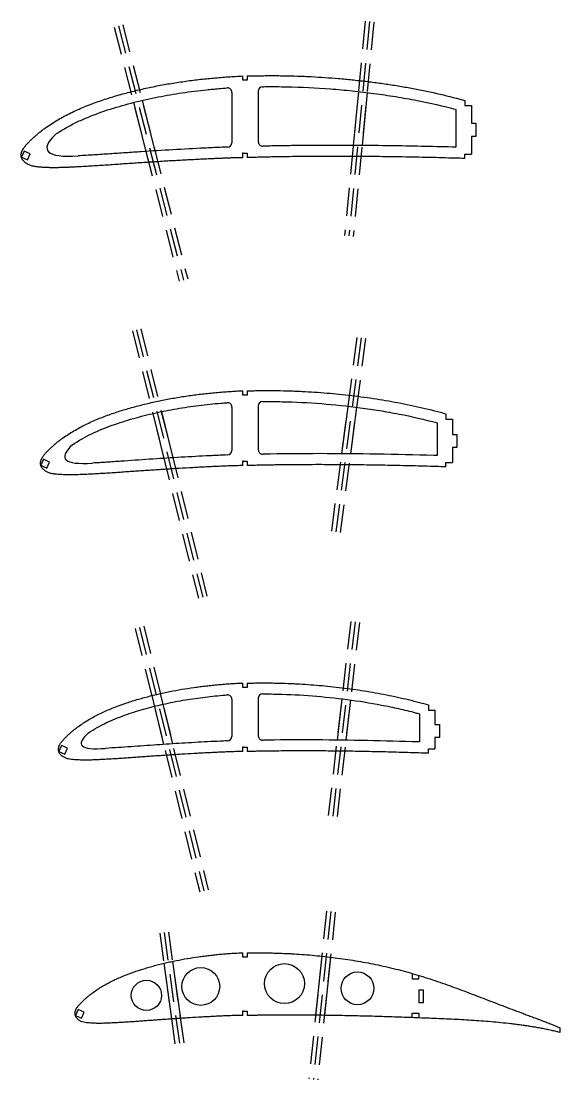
# Model space of a CAD drawing. Header units: millimetres. Extents: x -11497 to 404, y -3854 to 414.
# Drawn here: x -3727 to -3482.1, y -959.4 to -478.1 of the extents above; entities that cross this region are included whole.
import ezdxf

# ---------------------------------------------------------------- set-up
doc = ezdxf.new("R2010")
doc.units = ezdxf.units.MM
doc.linetypes.add('DASHED', pattern=[19.05, 12.7, -6.35])
doc.layers.add('111', color=140, linetype='DASHED')

msp = doc.modelspace()

# ---------------------------------------------------------------- linework, layer by layer
for p, q in [((-3626.1827, -504.9656), (-3626.1827, -502.9793)), ((-3624.1827, -504.9656), (-3626.1827, -504.9656)), ((-3624.1827, -502.9656), (-3624.1827, -504.9656)), ((-3619.1827, -509.86), (-3619.1827, -532.906)), ((-3573.6453, -510.0589), (-3576.0081, -534.5673)), ((-3672.0416, -514.0904), (-3666.1759, -537.0388)), ((-3631.1827, -510.4308), (-3631.1827, -533.3297)), ((-3569.6719, -510.5274), (-3571.9919, -534.5919)), ((-3525.2848, -514.0764), (-3525.2848, -516.4764)), ((-3675.9273, -515.0405), (-3670.238, -537.2987)), ((-3529.2848, -518.1858), (-3529.2848, -535.3683)), ((-3525.2848, -516.4764), (-3522.2848, -516.4764)), ((-3522.2848, -516.4764), (-3522.2848, -524.4764)), ((-3522.2848, -524.4764), (-3520.2848, -524.4764)), ((-3520.2848, -524.4764), (-3520.2848, -530.4764)), ((-3520.2848, -530.4764), (-3522.2848, -530.4764)), ((-3522.2848, -530.4764), (-3522.2848, -538.4841)), ((-3626.1827, -540.1311), (-3626.1827, -538.1311)), ((-3626.1827, -538.1311), (-3624.1827, -538.1311)), ((-3624.1827, -538.1311), (-3624.1827, -540.0852)), ((-3525.2848, -540.4841), (-3525.2848, -538.4841)), ((-3525.2848, -538.4841), (-3522.2848, -538.4841)), ((-3626.1827, -648.1018), (-3626.1827, -646.1173)), ((-3624.1827, -648.1018), (-3626.1827, -648.1018)), ((-3624.1827, -646.1018), (-3624.1827, -648.1018)), ((-3631.1827, -653.518), (-3631.1827, -673.3084)), ((-3619.1827, -653.0128), (-3619.1827, -672.9467)), ((-3578.5057, -653.349), (-3581.3192, -674.7441)), ((-3574.5037, -653.5954), (-3577.2892, -674.7775)), ((-3667.1557, -656.4615), (-3662.1219, -676.8388)), ((-3663.2473, -655.604), (-3658.064, -676.5867)), ((-3533.8721, -656.5758), (-3533.8721, -658.9758)), ((-3533.8721, -658.9758), (-3530.8721, -658.9758)), ((-3530.8721, -658.9758), (-3530.8721, -665.9758)), ((-3537.8721, -660.6742), (-3537.8721, -675.5885)), ((-3530.8721, -665.9758), (-3528.8721, -665.9758)), ((-3528.8721, -665.9758), (-3528.8721, -671.9758)), ((-3528.8721, -671.9758), (-3530.8721, -671.9758)), ((-3530.8721, -671.9758), (-3530.8721, -678.7149)), ((-3626.1827, -680.1311), (-3626.1827, -678.1311)), ((-3626.1827, -678.1311), (-3624.1827, -678.1311)), ((-3624.1827, -678.1311), (-3624.1827, -680.0905)), ((-3533.8721, -680.7149), (-3533.8721, -678.7149)), ((-3533.8721, -678.7149), (-3530.8721, -678.7149)), ((-3626.1827, -781.0124), (-3626.1827, -779.0294)), ((-3624.1827, -779.0124), (-3624.1827, -781.0124)), ((-3663.7502, -783.7935), (-3658.1678, -806.6396)), ((-3624.1827, -781.0124), (-3626.1827, -781.0124)), ((-3667.6414, -784.7206), (-3662.2206, -806.905)), ((-3631.1827, -786.3841), (-3631.1827, -803.2895)), ((-3619.1827, -785.946), (-3619.1827, -802.9901)), ((-3581.2119, -786.1615), (-3583.3751, -804.9336)), ((-3577.245, -786.6786), (-3579.3544, -804.9844)), ((-3541.846, -788.8978), (-3541.846, -791.2978)), ((-3545.846, -792.9838), (-3545.846, -805.7935)), ((-3541.846, -791.2978), (-3538.846, -791.2978)), ((-3538.846, -791.2978), (-3538.846, -797.7978)), ((-3538.846, -797.7978), (-3536.846, -797.7978)), ((-3536.846, -797.7978), (-3536.846, -803.7978)), ((-3536.846, -803.7978), (-3538.846, -803.7978)), ((-3538.846, -803.7978), (-3538.846, -808.9318)), ((-3626.1827, -810.1311), (-3626.1827, -808.1311)), ((-3626.1827, -808.1311), (-3624.1827, -808.1311)), ((-3624.1827, -808.1311), (-3624.1827, -810.0971)), ((-3541.846, -810.9318), (-3541.846, -808.9318)), ((-3541.846, -808.9318), (-3538.846, -808.9318)), ((-3626.1827, -903.6999), (-3626.1827, -901.7177)), ((-3624.1827, -903.6999), (-3626.1827, -903.6999)), ((-3624.1827, -901.6999), (-3624.1827, -903.6999)), ((-3590.303, -903.1733), (-3593.1093, -930.0236)), ((-3586.3285, -903.6256), (-3589.0924, -930.0703)), ((-3662.1134, -906.4168), (-3658.6155, -931.7386)), ((-3658.1975, -905.5334), (-3654.6143, -931.4724)), ((-3549.2066, -911.0459), (-3549.2066, -913.4459)), ((-3549.2066, -913.4459), (-3546.2066, -913.4459)), ((-3546.2066, -913.4459), (-3546.2066, -911.9272)), ((-3546.2066, -918.4459), (-3544.2066, -918.4459)), ((-3546.2066, -918.4459), (-3546.2066, -924.4459)), ((-3544.2066, -918.4459), (-3544.2066, -924.4459)), ((-3626.1827, -930.1311), (-3626.1827, -928.1311)), ((-3626.1827, -928.1311), (-3624.1827, -928.1311)), ((-3624.1827, -928.1311), (-3624.1827, -930.1054)), ((-3544.2066, -924.4459), (-3546.2066, -924.4459)), ((-3549.2066, -931.1353), (-3549.2066, -929.1353)), ((-3549.2066, -929.1353), (-3546.2066, -929.1353)), ((-3546.2066, -929.1353), (-3546.2066, -931.2496))]:
    msp.add_line(p, q)
at = {"color": 7, "linetype": 'Continuous', "lineweight": 25}
for p, q in [((-3711.4577, -529.5647), (-3711.4575, -529.5649)), ((-3725.6059, -537.1406), (-3726.8738, -539.8595)), ((-3722.887, -538.4085), (-3725.6059, -537.1406)), ((-3724.1548, -541.1274), (-3722.887, -538.4085)), ((-3726.8738, -539.8595), (-3724.1548, -541.1274)), ((-3701.0621, -539.3062), (-3701.0652, -539.3064)), ((-3703.6436, -670.6457), (-3703.6434, -670.6459)), ((-3716.7984, -677.2445), (-3718.0663, -679.9634)), ((-3714.0795, -678.5123), (-3716.7984, -677.2445)), ((-3715.3473, -681.2313), (-3714.0795, -678.5123)), ((-3718.0663, -679.9634), (-3715.3473, -681.2313)), ((-3696.3919, -801.6488), (-3696.3917, -801.649)), ((-3708.6249, -807.3408), (-3709.8927, -810.0597)), ((-3705.9059, -808.6086), (-3708.6249, -807.3408)), ((-3707.1738, -811.3276), (-3705.9059, -808.6086)), ((-3709.8927, -810.0597), (-3707.1738, -811.3276)), ((-3701.0791, -927.4296), (-3702.347, -930.1485)), ((-3698.3602, -928.6974), (-3701.0791, -927.4296)), ((-3699.6281, -931.4163), (-3698.3602, -928.6974)), ((-3702.347, -930.1485), (-3699.6281, -931.4163)), ((-3482.0696, -935.6936), (-3482.0661, -937.899))]:
    msp.add_line(p, q, dxfattribs=at)
for centre, radius in [((-3645.3234, -916.9338), 8.5967), ((-3607.266, -915.6451), 9.0927), ((-3670.0398, -920.998), 6.8754), ((-3574.0692, -917.793), 7.4394)]:
    msp.add_circle(centre, radius)
for centre, start, end in [((-3633.1827, -510.4308), 0, 94.285698), ((-3617.1827, -509.86), 90.79571, 180), ((-3633.1827, -533.3297), 272.065823, 0), ((-3617.1827, -532.906), 180, 271.335393), ((-3633.1827, -653.518), 0, 94.349868), ((-3617.1827, -653.0128), 90.458323, 180), ((-3633.1827, -673.3084), 272.117061, 0), ((-3617.1827, -672.9467), 180, 271.122232), ((-3633.1827, -786.3841), 0, 94.496354), ((-3617.1827, -785.946), 90.096453, 180), ((-3633.1827, -803.2895), 272.302083, 360), ((-3617.1827, -802.9901), 180, 270.923656)]:
    msp.add_arc(centre, 2, start, end)
for points, knots in [([(-3626.1827, -540.1311), (-3627.2341, -540.1558), (-3628.8454, -540.1987), (-3631.0163, -540.262), (-3632.6961, -540.3165), (-3634.3754, -540.3801), (-3636.0541, -540.4525), (-3637.7326, -540.5254), (-3639.9704, -540.6223), (-3642.7669, -540.7523), (-3646.1216, -540.9151), (-3649.4753, -541.0854), (-3653.9454, -541.3238), (-3658.4136, -541.5763), (-3662.8798, -541.8447), (-3666.2285, -542.0524), (-3669.5764, -542.2663), (-3672.9233, -542.4868), (-3676.2695, -542.7124), (-3679.6149, -542.9418), (-3682.9597, -543.1751), (-3686.3042, -543.4086), (-3689.6486, -543.6379), (-3692.9933, -543.8574), (-3696.3387, -544.0618), (-3699.1273, -544.2151), (-3701.3585, -544.3294), (-3703.032, -544.4115), (-3704.7056, -544.4903), (-3706.3794, -544.5645), (-3708.0536, -544.6281), (-3709.7283, -544.6765), (-3711.4034, -544.7008), (-3713.0788, -544.6984), (-3714.7536, -544.6605), (-3716.4274, -544.5904), (-3718.0988, -544.475), (-3719.7668, -544.3207), (-3721.4283, -544.0983), (-3722.7783, -543.7229), (-3723.7946, -543.2562), (-3724.3958, -542.9007), (-3724.851, -542.5776), (-3725.2902, -542.233), (-3725.6982, -541.8509), (-3726.0195, -541.483), (-3726.1938, -541.2657), (-3726.3169, -541.0967), (-3726.4304, -540.9212), (-3726.5314, -540.738), (-3726.6224, -540.5498), (-3726.7162, -540.3636), (-3726.8017, -540.174), (-3726.8619, -539.9745), (-3726.9092, -539.7717), (-3726.9446, -539.5658), (-3726.9704, -539.3585), (-3726.9914, -539.0802), (-3726.9957, -538.7307), (-3726.9554, -538.3834), (-3726.9095, -538.1087), (-3726.863, -537.9048), (-3726.806, -537.7035), (-3726.7195, -537.4384), (-3726.5918, -537.1137), (-3726.4103, -536.7363), (-3726.142, -536.2466), (-3725.7599, -535.662), (-3725.2553, -534.9934), (-3724.716, -534.3522), (-3724.1533, -533.7319), (-3723.573, -533.128), (-3722.9832, -532.5333), (-3722.1886, -531.7487), (-3721.1726, -530.7913), (-3719.9186, -529.6805), (-3718.627, -528.6135), (-3717.305, -527.5846), (-3715.5056, -526.2612), (-3713.196, -524.6913), (-3710.3476, -522.9261), (-3707.4298, -521.2778), (-3704.4488, -519.7463), (-3701.4119, -518.3286), (-3698.3281, -517.016), (-3695.2088, -515.7899), (-3692.0594, -514.6425), (-3688.8842, -513.5679), (-3685.6869, -512.5598), (-3682.47, -511.6155), (-3679.2368, -510.7268), (-3675.9892, -509.891), (-3672.7282, -509.1073), (-3669.4547, -508.3753), (-3665.0749, -507.4671), (-3659.5744, -506.4541), (-3654.0453, -505.6001), (-3649.6085, -505.0043), (-3646.2746, -504.6016), (-3642.9353, -504.2413), (-3639.5916, -503.9162), (-3636.2426, -503.6438), (-3632.8916, -503.3872), (-3629.5386, -503.1482), (-3627.3013, -503.0257), (-3626.1827, -502.9793)], [0.472461476, 0.472461476, 0.472461476, 0.472461476, 0.480203193, 0.484328564, 0.488453936, 0.492579307, 0.496704679, 0.50083005, 0.504955422, 0.513206165, 0.521456908, 0.529707651, 0.537958394, 0.55445988, 0.562710623, 0.570961366, 0.579212108, 0.587462851, 0.595713594, 0.603964337, 0.61221508, 0.620465823, 0.628716566, 0.636967309, 0.645218052, 0.653468795, 0.657594167, 0.661719538, 0.66584491, 0.669970281, 0.674095653, 0.678221024, 0.682346396, 0.686471767, 0.690597139, 0.69472251, 0.698847882, 0.702973253, 0.707098625, 0.711223996, 0.713286682, 0.715349368, 0.71638071, 0.717412053, 0.719474739, 0.720506082, 0.721021753, 0.721537425, 0.722053096, 0.722568768, 0.723084439, 0.72360011, 0.724115782, 0.724631453, 0.725147125, 0.725662796, 0.726178468, 0.726694139, 0.727725482, 0.728756825, 0.729272496, 0.729788168, 0.730303839, 0.730819511, 0.731850853, 0.732882196, 0.733913539, 0.735976225, 0.738038911, 0.740101596, 0.742164282, 0.744226968, 0.746289654, 0.748352339, 0.752477711, 0.756603082, 0.760728454, 0.764853825, 0.768979197, 0.77722994, 0.785480683, 0.793731426, 0.801982169, 0.810232912, 0.818483655, 0.826734398, 0.834985141, 0.843235884, 0.851486627, 0.859737369, 0.867988112, 0.876238855, 0.884489598, 0.892740341, 0.900991084, 0.91749257, 0.933994056, 0.942244799, 0.950495542, 0.958746285, 0.966997028, 0.975247771, 0.983498514, 0.991749257, 1, 1, 1, 1]), ([(-3624.1827, -502.9656), (-3623.8119, -502.962), (-3622.4039, -502.946), (-3619.9587, -502.9058), (-3616.847, -502.8487), (-3613.7348, -502.8287), (-3610.6226, -502.8321), (-3606.4732, -502.8797), (-3602.3247, -502.9818), (-3598.1781, -503.1397), (-3594.0329, -503.333), (-3588.8552, -503.6451), (-3582.649, -504.124), (-3576.4521, -504.7108), (-3570.2657, -505.3997), (-3564.0923, -506.1961), (-3557.9338, -507.1016), (-3549.747, -508.4659), (-3539.568, -510.479), (-3530.7612, -512.6101), (-3526.0181, -513.8776), (-3525.2848, -514.0764)], [0.010040943, 0.010040943, 0.010040943, 0.010040943, 0.015625, 0.03125, 0.046875, 0.0625, 0.078125, 0.09375, 0.125, 0.140625, 0.15625, 0.1875, 0.21875, 0.25, 0.28125, 0.3125, 0.34375, 0.375, 0.4375, 0.5, 0.511443709, 0.511443709, 0.511443709, 0.511443709]), ([(-3711.4575, -529.5649), (-3709.9043, -528.5191), (-3708.3213, -527.5413), (-3705.103, -525.7046), (-3703.4671, -524.8471), (-3700.1467, -523.2432), (-3698.462, -522.4973), (-3695.0552, -521.0904), (-3693.3338, -520.4279), (-3688.1245, -518.5435), (-3684.5904, -517.4243), (-3677.4351, -515.3946), (-3673.835, -514.4849), (-3666.5942, -512.8573), (-3662.9532, -512.1401), (-3655.6338, -510.8823), (-3651.9528, -510.3415), (-3646.4237, -509.6525), (-3644.5786, -509.444), (-3641.8086, -509.1571), (-3640.8849, -509.0655), (-3639.0365, -508.8935), (-3638.1116, -508.8139), (-3635.9021, -508.6332), (-3634.6173, -508.5327), (-3633.3321, -508.4364)], [0, 0, 0, 0, 0.0625, 0.0625, 0.125, 0.125, 0.1875, 0.1875, 0.25, 0.25, 0.375, 0.375, 0.5, 0.5, 0.625, 0.625, 0.75, 0.75, 0.8125, 0.8125, 0.84375, 0.84375, 0.875, 0.875, 0.918381079, 0.918381079, 0.918381079, 0.918381079]), ([(-3617.2104, -507.8602), (-3616.8469, -507.8551), (-3616.4835, -507.8507), (-3612.804, -507.8143), (-3609.4904, -507.8311), (-3599.5574, -508.0286), (-3592.9453, -508.3521), (-3583.0412, -509.1114), (-3579.7423, -509.4112), (-3573.149, -510.0998), (-3569.8546, -510.4889), (-3563.2709, -511.3628), (-3559.9832, -511.8466), (-3553.4358, -512.9163), (-3550.1736, -513.5026), (-3541.0034, -515.3098), (-3535.1243, -516.6597), (-3529.2848, -518.1858)], [0.055650718, 0.055650718, 0.055650718, 0.055650718, 0.0625, 0.0625, 0.125, 0.125, 0.25, 0.25, 0.3125, 0.3125, 0.375, 0.375, 0.4375, 0.4375, 0.5, 0.5, 0.613851402, 0.613851402, 0.613851402, 0.613851402]), ([(-3633.1106, -535.3284), (-3634.2253, -535.3686), (-3635.3397, -535.4157), (-3637.6515, -535.5158), (-3638.849, -535.5671), (-3641.2439, -535.6745), (-3642.4412, -535.7307), (-3648.4272, -536.0175), (-3653.2148, -536.2701), (-3662.7874, -536.8217), (-3667.5723, -537.121), (-3674.7483, -537.5962), (-3677.1401, -537.7586), (-3681.9233, -538.0887), (-3684.3148, -538.2572), (-3689.098, -538.5881), (-3691.4898, -538.7501), (-3696.2747, -539.0494), (-3698.668, -539.1844), (-3701.0621, -539.3062)], [0.704210872, 0.704210872, 0.704210872, 0.704210872, 0.71875, 0.71875, 0.734375, 0.734375, 0.75, 0.75, 0.8125, 0.8125, 0.875, 0.875, 0.90625, 0.90625, 0.9375, 0.9375, 0.96875, 0.96875, 1, 1, 1, 1]), ([(-3529.2848, -535.3683), (-3538.631, -535.1104), (-3547.9799, -534.8971), (-3566.922, -534.612), (-3576.514, -534.5375), (-3590.9016, -534.5512), (-3595.6973, -534.5774), (-3602.8909, -534.6542), (-3605.2887, -534.6858), (-3610.0843, -534.7612), (-3612.4821, -534.8075), (-3615.6319, -534.8715), (-3616.384, -534.8879), (-3617.136, -534.9054)], [0.253159587, 0.253159587, 0.253159587, 0.253159587, 0.375, 0.375, 0.5, 0.5, 0.5625, 0.5625, 0.59375, 0.59375, 0.625, 0.625, 0.634801777, 0.634801777, 0.634801777, 0.634801777]), ([(-3525.2848, -540.4841), (-3526.7009, -540.4433), (-3532.1401, -540.2896), (-3541.6032, -540.0471), (-3551.6618, -539.8444), (-3559.7077, -539.7204), (-3565.7413, -539.6463), (-3571.7739, -539.591), (-3577.8052, -539.5574), (-3583.835, -539.5435), (-3589.8629, -539.552), (-3595.8888, -539.5839), (-3601.9123, -539.6417), (-3606.9296, -539.7111), (-3610.9419, -539.7793), (-3613.9503, -539.8398), (-3616.4568, -539.89), (-3618.4613, -539.9403), (-3620.4655, -539.9911), (-3622.3724, -540.0427), (-3623.7785, -540.0759), (-3624.1827, -540.0852)], [0.22559376, 0.22559376, 0.22559376, 0.22559376, 0.235976225, 0.265473253, 0.294970281, 0.309718795, 0.324467309, 0.339215823, 0.353964337, 0.368712851, 0.383461366, 0.39820988, 0.412958394, 0.427706908, 0.435081165, 0.442455422, 0.449829679, 0.453516807, 0.457203936, 0.464578193, 0.467553559, 0.467553559, 0.467553559, 0.467553559]), ([(-3626.1827, -680.1311), (-3627.1514, -680.1521), (-3628.6307, -680.1837), (-3630.6206, -680.2317), (-3632.1526, -680.2758), (-3633.6842, -680.3325), (-3635.2153, -680.4015), (-3636.7463, -680.4701), (-3638.7877, -680.5594), (-3641.3389, -680.6812), (-3644.3999, -680.8329), (-3647.4603, -680.991), (-3651.5402, -681.2128), (-3655.619, -681.4474), (-3659.6966, -681.6969), (-3662.7544, -681.8897), (-3665.8116, -682.0884), (-3668.8684, -682.2928), (-3671.9247, -682.5021), (-3674.9806, -682.7153), (-3678.0362, -682.9316), (-3681.0917, -683.1481), (-3684.1474, -683.3611), (-3687.2037, -683.565), (-3690.2607, -683.7552), (-3692.8091, -683.8976), (-3694.8482, -684.0043), (-3696.3777, -684.081), (-3697.9073, -684.1549), (-3699.4372, -684.224), (-3700.9674, -684.2835), (-3702.4981, -684.3294), (-3704.0293, -684.3518), (-3705.5608, -684.3506), (-3707.0917, -684.3157), (-3708.6219, -684.2525), (-3710.1496, -684.1458), (-3711.6746, -684.0057), (-3713.1927, -683.7956), (-3714.4236, -683.4401), (-3715.3465, -683.001), (-3715.8927, -682.6703), (-3716.3043, -682.3687), (-3716.7018, -682.0487), (-3717.0689, -681.6933), (-3717.3561, -681.3516), (-3717.5105, -681.1492), (-3717.6189, -680.992), (-3717.7185, -680.829), (-3717.807, -680.6595), (-3717.886, -680.4856), (-3717.965, -680.3125), (-3718.0344, -680.1358), (-3718.0803, -679.9514), (-3718.116, -679.7647), (-3718.1424, -679.5757), (-3718.161, -679.3857), (-3718.1761, -679.1311), (-3718.181, -678.8117), (-3718.1459, -678.494), (-3718.1114, -678.242), (-3718.0733, -678.0547), (-3718.0246, -677.8698), (-3717.9504, -677.626), (-3717.8391, -677.3271), (-3717.6771, -676.9803), (-3717.4375, -676.5296), (-3717.0925, -675.9924), (-3716.6353, -675.3781), (-3716.1454, -674.7894), (-3715.633, -674.2204), (-3715.1037, -673.6672), (-3714.5659, -673.1222), (-3713.8406, -672.4038), (-3712.9134, -671.5268), (-3711.7692, -670.5089), (-3710.5899, -669.5317), (-3709.383, -668.589), (-3707.74, -667.3766), (-3705.6303, -665.9393), (-3703.0288, -664.3219), (-3700.3627, -662.8132), (-3697.6395, -661.4102), (-3694.8647, -660.1126), (-3692.047, -658.9108), (-3689.1974, -657.7875), (-3686.3196, -656.7378), (-3683.4189, -655.7533), (-3680.4979, -654.8308), (-3677.5592, -653.9659), (-3674.6058, -653.1523), (-3671.6395, -652.387), (-3668.6611, -651.6694), (-3665.6716, -650.9992), (-3661.6721, -650.1676), (-3656.6499, -649.2404), (-3651.6028, -648.4581), (-3647.5534, -647.9124), (-3644.511, -647.5439), (-3641.4642, -647.2133), (-3638.4136, -646.9161), (-3635.3588, -646.6649), (-3632.3026, -646.4288), (-3629.2439, -646.2242), (-3627.2028, -646.1397), (-3626.1827, -646.1173)], [0.472380667, 0.472380667, 0.472380667, 0.472380667, 0.480203193, 0.484328564, 0.488453936, 0.492579307, 0.496704679, 0.50083005, 0.504955422, 0.513206165, 0.521456908, 0.529707651, 0.537958394, 0.55445988, 0.562710623, 0.570961366, 0.579212108, 0.587462851, 0.595713594, 0.603964337, 0.61221508, 0.620465823, 0.628716566, 0.636967309, 0.645218052, 0.653468795, 0.657594167, 0.661719538, 0.66584491, 0.669970281, 0.674095653, 0.678221024, 0.682346396, 0.686471767, 0.690597139, 0.69472251, 0.698847882, 0.702973253, 0.707098625, 0.711223996, 0.713286682, 0.715349368, 0.71638071, 0.717412053, 0.719474739, 0.720506082, 0.721021753, 0.721537425, 0.722053096, 0.722568768, 0.723084439, 0.72360011, 0.724115782, 0.724631453, 0.725147125, 0.725662796, 0.726178468, 0.726694139, 0.727725482, 0.728756825, 0.729272496, 0.729788168, 0.730303839, 0.730819511, 0.731850853, 0.732882196, 0.733913539, 0.735976225, 0.738038911, 0.740101596, 0.742164282, 0.744226968, 0.746289654, 0.748352339, 0.752477711, 0.756603082, 0.760728454, 0.764853825, 0.768979197, 0.77722994, 0.785480683, 0.793731426, 0.801982169, 0.810232912, 0.818483655, 0.826734398, 0.834985141, 0.843235884, 0.851486627, 0.859737369, 0.867988112, 0.876238855, 0.884489598, 0.892740341, 0.900991084, 0.91749257, 0.933994056, 0.942244799, 0.950495542, 0.958746285, 0.966997028, 0.975247771, 0.983498514, 0.991749257, 1, 1, 1, 1]), ([(-3624.1827, -646.1018), (-3623.9051, -646.0992), (-3622.6833, -646.0869), (-3620.5175, -646.0576), (-3617.6852, -646.0109), (-3614.8524, -646.0011), (-3612.0197, -646.0106), (-3608.2431, -646.0646), (-3604.4675, -646.1664), (-3600.6936, -646.3204), (-3596.9212, -646.5058), (-3592.2091, -646.8018), (-3586.5614, -647.2519), (-3580.9224, -647.8), (-3575.2932, -648.4415), (-3569.676, -649.1802), (-3564.0726, -650.0178), (-3556.6242, -651.2783), (-3547.3638, -653.133), (-3539.1849, -655.1331), (-3534.7051, -656.3462), (-3533.8721, -656.5758)], [0.01103177, 0.01103177, 0.01103177, 0.01103177, 0.015625, 0.03125, 0.046875, 0.0625, 0.078125, 0.09375, 0.125, 0.140625, 0.15625, 0.1875, 0.21875, 0.25, 0.28125, 0.3125, 0.34375, 0.375, 0.4375, 0.5, 0.514298833, 0.514298833, 0.514298833, 0.514298833]), ([(-3703.6434, -670.6459), (-3700.8217, -668.7528), (-3697.8937, -667.1007), (-3693.3692, -664.9231), (-3691.8386, -664.2482), (-3688.7444, -662.9731), (-3687.181, -662.3724), (-3684.0266, -661.2339), (-3682.4359, -660.6951), (-3679.2305, -659.6721), (-3677.6146, -659.188), (-3672.7432, -657.8065), (-3669.4752, -656.9805), (-3662.902, -655.5022), (-3659.5967, -654.8504), (-3652.9517, -653.7067), (-3649.6101, -653.2142), (-3642.9182, -652.378), (-3639.5658, -652.0303), (-3635.2496, -651.6734), (-3634.2922, -651.5967), (-3633.3343, -651.5238)], [0, 0, 0, 0, 0.125, 0.125, 0.1875, 0.1875, 0.25, 0.25, 0.3125, 0.3125, 0.375, 0.375, 0.5, 0.5, 0.625, 0.625, 0.75, 0.75, 0.875, 0.875, 0.910623833, 0.910623833, 0.910623833, 0.910623833]), ([(-3617.1987, -651.0129), (-3617.1959, -651.0128), (-3617.1931, -651.0128), (-3614.217, -650.9891), (-3611.2466, -651.0103), (-3602.3434, -651.2023), (-3596.4186, -651.4997), (-3584.5892, -652.417), (-3578.6846, -653.0361), (-3569.8431, -654.2091), (-3566.898, -654.641), (-3561.0155, -655.5975), (-3558.0879, -656.1207), (-3549.3498, -657.8301), (-3543.5831, -659.1606), (-3537.8721, -660.6742)], [0.062441146, 0.062441146, 0.062441146, 0.062441146, 0.0625, 0.0625, 0.125, 0.125, 0.25, 0.25, 0.375, 0.375, 0.4375, 0.4375, 0.5, 0.5, 0.624957594, 0.624957594, 0.624957594, 0.624957594]), ([(-3633.1088, -675.307), (-3633.1414, -675.3082), (-3633.1739, -675.3094), (-3634.2851, -675.3512), (-3635.363, -675.402), (-3637.5192, -675.4981), (-3638.5974, -675.545), (-3640.7533, -675.646), (-3641.8312, -675.6985), (-3647.2202, -675.9652), (-3651.5302, -676.1987), (-3660.1478, -676.708), (-3664.4553, -676.9833), (-3673.0687, -677.5643), (-3677.3743, -677.8732), (-3683.8334, -678.3265), (-3685.9865, -678.4745), (-3690.2942, -678.748), (-3692.4489, -678.8713), (-3694.6041, -678.9833)], [0.702652949, 0.702652949, 0.702652949, 0.702652949, 0.703125, 0.703125, 0.71875, 0.71875, 0.734375, 0.734375, 0.75, 0.75, 0.8125, 0.8125, 0.875, 0.875, 0.9375, 0.9375, 0.96875, 0.96875, 1, 1, 1, 1]), ([(-3537.8721, -675.5885), (-3538.3485, -675.5742), (-3538.825, -675.5599), (-3547.9329, -675.2903), (-3556.5662, -675.0794), (-3573.8388, -674.7927), (-3582.475, -674.7116), (-3599.7466, -674.7012), (-3608.382, -674.7767), (-3617.0592, -674.9447), (-3617.1013, -674.9455), (-3617.1435, -674.9464)], [0.243100324, 0.243100324, 0.243100324, 0.243100324, 0.25, 0.25, 0.375, 0.375, 0.5, 0.5, 0.625, 0.625, 0.625610156, 0.625610156, 0.625610156, 0.625610156]), ([(-3533.8721, -680.7149), (-3535.3374, -680.6689), (-3540.4596, -680.5111), (-3549.2394, -680.2645), (-3558.3832, -680.0578), (-3565.6984, -679.9267), (-3571.1848, -679.8455), (-3576.6711, -679.7811), (-3582.1572, -679.7371), (-3587.643, -679.7103), (-3593.1283, -679.7043), (-3598.6131, -679.7191), (-3604.0972, -679.7582), (-3608.6666, -679.8095), (-3612.3216, -679.8622), (-3615.0626, -679.9095), (-3617.3466, -679.9513), (-3619.1735, -679.9913), (-3621.0003, -680.0277), (-3622.6699, -680.0616), (-3623.883, -680.0847), (-3624.1827, -680.0905)], [0.224156312, 0.224156312, 0.224156312, 0.224156312, 0.235976225, 0.265473253, 0.294970281, 0.309718795, 0.324467309, 0.339215823, 0.353964337, 0.368712851, 0.383461366, 0.39820988, 0.412958394, 0.427706908, 0.435081165, 0.442455422, 0.449829679, 0.453516807, 0.457203936, 0.464578193, 0.466997803, 0.466997803, 0.466997803, 0.466997803]), ([(-3626.1827, -810.1311), (-3627.0746, -810.1488), (-3628.4314, -810.1697), (-3630.2533, -810.2035), (-3631.6482, -810.2379), (-3633.0428, -810.2882), (-3634.4369, -810.3541), (-3635.831, -810.4187), (-3637.6901, -810.5008), (-3640.0137, -810.6151), (-3642.8021, -810.7565), (-3645.5904, -810.9033), (-3649.308, -811.1097), (-3653.0254, -811.3277), (-3656.7425, -811.5597), (-3659.5302, -811.7386), (-3662.3178, -811.9231), (-3665.1053, -812.1126), (-3667.8926, -812.3068), (-3670.6798, -812.505), (-3673.4671, -812.7055), (-3676.2545, -812.9063), (-3679.0423, -813.104), (-3681.8307, -813.2936), (-3684.6202, -813.4705), (-3686.9458, -813.6029), (-3688.8066, -813.7025), (-3690.2024, -813.7742), (-3691.5984, -813.8435), (-3692.9946, -813.908), (-3694.3912, -813.9636), (-3695.7884, -814.0073), (-3697.186, -814.0278), (-3698.5839, -814.0278), (-3699.9814, -813.9956), (-3701.3782, -813.9388), (-3702.7726, -813.8402), (-3704.1648, -813.7134), (-3705.5498, -813.5145), (-3706.6703, -813.1775), (-3707.5065, -812.764), (-3708.0018, -812.4565), (-3708.3727, -812.1747), (-3708.7316, -811.8777), (-3709.0607, -811.5469), (-3709.3163, -811.2296), (-3709.4521, -811.0409), (-3709.547, -810.8946), (-3709.6337, -810.7433), (-3709.7106, -810.5867), (-3709.7784, -810.426), (-3709.8437, -810.2649), (-3709.8982, -810.1002), (-3709.9309, -809.9299), (-3709.9557, -809.758), (-3709.9737, -809.5848), (-3709.9857, -809.4109), (-3709.9953, -809.1783), (-3710.0008, -808.8868), (-3709.9706, -808.5966), (-3709.9466, -808.3656), (-3709.9163, -808.1937), (-3709.8753, -808.0241), (-3709.8125, -807.8001), (-3709.7165, -807.525), (-3709.5726, -807.2067), (-3709.3596, -806.7921), (-3709.0491, -806.2989), (-3708.6358, -805.7349), (-3708.1916, -805.1951), (-3707.7261, -804.6736), (-3707.244, -804.1675), (-3706.7544, -803.6686), (-3706.0935, -803.0115), (-3705.2488, -802.2092), (-3704.2064, -801.2775), (-3703.1314, -800.3837), (-3702.0313, -799.521), (-3700.5334, -798.4116), (-3698.6091, -797.0973), (-3696.2368, -795.6171), (-3693.8044, -794.238), (-3691.3204, -792.9543), (-3688.7888, -791.768), (-3686.2181, -790.6692), (-3683.6186, -789.6412), (-3680.9929, -788.6822), (-3678.347, -787.7813), (-3675.6823, -786.9381), (-3673.0018, -786.1471), (-3670.3081, -785.4031), (-3667.6028, -784.7032), (-3664.8868, -784.047), (-3662.1609, -783.4341), (-3658.5143, -782.6737), (-3653.9359, -781.8261), (-3649.3361, -781.1104), (-3645.6463, -780.6111), (-3642.8744, -780.2743), (-3640.0989, -779.9713), (-3637.3204, -779.7), (-3634.5386, -779.4684), (-3631.756, -779.2514), (-3628.9705, -779.0786), (-3627.1114, -779.0294), (-3626.1827, -779.0294)], [0.472290306, 0.472290306, 0.472290306, 0.472290306, 0.480203193, 0.484328564, 0.488453936, 0.492579307, 0.496704679, 0.50083005, 0.504955422, 0.513206165, 0.521456908, 0.529707651, 0.537958394, 0.55445988, 0.562710623, 0.570961366, 0.579212108, 0.587462851, 0.595713594, 0.603964337, 0.61221508, 0.620465823, 0.628716566, 0.636967309, 0.645218052, 0.653468795, 0.657594167, 0.661719538, 0.66584491, 0.669970281, 0.674095653, 0.678221024, 0.682346396, 0.686471767, 0.690597139, 0.69472251, 0.698847882, 0.702973253, 0.707098625, 0.711223996, 0.713286682, 0.715349368, 0.71638071, 0.717412053, 0.719474739, 0.720506082, 0.721021753, 0.721537425, 0.722053096, 0.722568768, 0.723084439, 0.72360011, 0.724115782, 0.724631453, 0.725147125, 0.725662796, 0.726178468, 0.726694139, 0.727725482, 0.728756825, 0.729272496, 0.729788168, 0.730303839, 0.730819511, 0.731850853, 0.732882196, 0.733913539, 0.735976225, 0.738038911, 0.740101596, 0.742164282, 0.744226968, 0.746289654, 0.748352339, 0.752477711, 0.756603082, 0.760728454, 0.764853825, 0.768979197, 0.77722994, 0.785480683, 0.793731426, 0.801982169, 0.810232912, 0.818483655, 0.826734398, 0.834985141, 0.843235884, 0.851486627, 0.859737369, 0.867988112, 0.876238855, 0.884489598, 0.892740341, 0.900991084, 0.91749257, 0.933994056, 0.942244799, 0.950495542, 0.958746285, 0.966997028, 0.975247771, 0.983498514, 0.991749257, 1, 1, 1, 1]), ([(-3624.1827, -779.0124), (-3623.9915, -779.0108), (-3622.9427, -779.002), (-3621.0361, -778.9825), (-3618.463, -778.9453), (-3615.8896, -778.9451), (-3613.3163, -778.9602), (-3609.8856, -779.0202), (-3606.4559, -779.1217), (-3603.028, -779.272), (-3599.6015, -779.4501), (-3595.3217, -779.7312), (-3590.1922, -780.1545), (-3585.0709, -780.6667), (-3579.9588, -781.2642), (-3574.8578, -781.9493), (-3569.7695, -782.7239), (-3563.0063, -783.8881), (-3554.5984, -785.5959), (-3547.0038, -787.4749), (-3542.7699, -788.6384), (-3541.846, -788.8978)], [0.0121438, 0.0121438, 0.0121438, 0.0121438, 0.015625, 0.03125, 0.046875, 0.0625, 0.078125, 0.09375, 0.125, 0.140625, 0.15625, 0.1875, 0.21875, 0.25, 0.28125, 0.3125, 0.34375, 0.375, 0.4375, 0.5, 0.517479689, 0.517479689, 0.517479689, 0.517479689]), ([(-3696.3917, -801.649), (-3693.8345, -799.9403), (-3691.1812, -798.4481), (-3687.0803, -796.4825), (-3685.693, -795.8734), (-3682.8891, -794.7207), (-3681.4725, -794.1774), (-3678.6139, -793.1481), (-3677.1728, -792.6602), (-3674.2681, -791.7346), (-3672.8036, -791.2961), (-3668.3921, -790.0454), (-3665.4326, -789.2971), (-3659.4796, -787.9573), (-3656.486, -787.3664), (-3650.4677, -786.3285), (-3647.4413, -785.8808), (-3641.3814, -785.121), (-3638.3457, -784.8049), (-3634.6496, -784.4956), (-3633.9946, -784.4418), (-3633.3394, -784.3903)], [0, 0, 0, 0, 0.125, 0.125, 0.1875, 0.1875, 0.25, 0.25, 0.3125, 0.3125, 0.375, 0.375, 0.5, 0.5, 0.625, 0.625, 0.75, 0.75, 0.875, 0.875, 0.901916741, 0.901916741, 0.901916741, 0.901916741]), ([(-3617.186, -783.946), (-3616.2112, -783.9444), (-3615.2368, -783.9485), (-3612.9424, -783.9667), (-3611.6231, -783.989), (-3605.0298, -784.1425), (-3599.7672, -784.4115), (-3589.2648, -785.2311), (-3584.025, -785.7806), (-3573.5682, -787.159), (-3568.3514, -787.9895), (-3560.5471, -789.4934), (-3557.95, -790.037), (-3552.7893, -791.2071), (-3550.2225, -791.8339), (-3547.0604, -792.6595), (-3546.4529, -792.8205), (-3545.846, -792.9838)], [0.070694357, 0.070694357, 0.070694357, 0.070694357, 0.09375, 0.09375, 0.125, 0.125, 0.25, 0.25, 0.375, 0.375, 0.5, 0.5, 0.5625, 0.5625, 0.625, 0.625, 0.639886249, 0.639886249, 0.639886249, 0.639886249]), ([(-3633.1023, -805.2879), (-3633.2418, -805.2935), (-3633.3813, -805.2993), (-3634.4883, -805.3475), (-3635.4555, -805.3951), (-3638.3578, -805.5253), (-3640.2922, -805.6211), (-3646.0948, -805.9178), (-3649.9621, -806.1337), (-3657.6944, -806.6036), (-3661.5596, -806.8563), (-3669.2883, -807.3882), (-3673.1516, -807.6707), (-3678.9473, -808.084), (-3680.8794, -808.2189), (-3684.7447, -808.4684), (-3686.6781, -808.5807), (-3688.612, -808.6835)], [0.70087281, 0.70087281, 0.70087281, 0.70087281, 0.703125, 0.703125, 0.71875, 0.71875, 0.75, 0.75, 0.8125, 0.8125, 0.875, 0.875, 0.9375, 0.9375, 0.96875, 0.96875, 1, 1, 1, 1]), ([(-3545.846, -805.7935), (-3546.9736, -805.7563), (-3548.1013, -805.7199), (-3556.9766, -805.4399), (-3564.7266, -805.2384), (-3580.2303, -804.9533), (-3587.9822, -804.8669), (-3602.8728, -804.8313), (-3610.0116, -804.8747), (-3617.1504, -804.9898)], [0.231805961, 0.231805961, 0.231805961, 0.231805961, 0.25, 0.25, 0.375, 0.375, 0.5, 0.5, 0.615117322, 0.615117322, 0.615117322, 0.615117322]), ([(-3541.846, -810.9318), (-3543.3555, -810.88), (-3548.1819, -810.7175), (-3556.3259, -810.4662), (-3564.6207, -810.2557), (-3571.2579, -810.1181), (-3576.2365, -810.0302), (-3581.2158, -809.9575), (-3586.196, -809.9038), (-3591.1769, -809.8651), (-3596.1587, -809.8455), (-3601.1414, -809.8444), (-3606.1249, -809.8661), (-3610.2786, -809.9007), (-3613.602, -809.939), (-3616.0948, -809.974), (-3618.1724, -810.008), (-3619.8344, -810.0386), (-3621.4966, -810.0615), (-3622.946, -810.0799), (-3623.98, -810.0942), (-3624.1827, -810.0971)], [0.222552324, 0.222552324, 0.222552324, 0.222552324, 0.235976225, 0.265473253, 0.294970281, 0.309718795, 0.324467309, 0.339215823, 0.353964337, 0.368712851, 0.383461366, 0.39820988, 0.412958394, 0.427706908, 0.435081165, 0.442455422, 0.449829679, 0.453516807, 0.457203936, 0.464578193, 0.466376276, 0.466376276, 0.466376276, 0.466376276]), ([(-3626.1827, -930.1311), (-3627.0037, -930.1459), (-3628.2474, -930.1569), (-3629.9142, -930.1774), (-3631.1826, -930.2028), (-3632.4507, -930.2473), (-3633.7182, -930.3102), (-3634.986, -930.3711), (-3636.6769, -930.4466), (-3638.7903, -930.5539), (-3641.327, -930.6859), (-3643.8641, -930.8222), (-3647.2473, -931.0144), (-3650.6311, -931.2171), (-3654.0154, -931.4329), (-3656.5538, -931.599), (-3659.0924, -931.7704), (-3661.6313, -931.9461), (-3664.1703, -932.1264), (-3666.7094, -932.3107), (-3669.2489, -932.4967), (-3671.7888, -932.6829), (-3674.3292, -932.8666), (-3676.8706, -933.0429), (-3679.413, -933.2075), (-3681.5328, -933.3307), (-3683.2291, -933.4237), (-3684.5015, -933.4909), (-3685.7741, -933.5559), (-3687.047, -933.6161), (-3688.3202, -933.6682), (-3689.594, -933.7097), (-3690.8684, -933.7285), (-3692.143, -933.7296), (-3693.4172, -933.6999), (-3694.6909, -933.6491), (-3695.9623, -933.558), (-3697.232, -933.4434), (-3698.4939, -933.255), (-3699.5125, -932.935), (-3700.2688, -932.5451), (-3700.7169, -932.2589), (-3701.0505, -931.9955), (-3701.3736, -931.7196), (-3701.6677, -931.4117), (-3701.894, -931.1168), (-3702.0127, -930.9408), (-3702.0952, -930.8046), (-3702.1699, -930.6641), (-3702.2361, -930.5192), (-3702.2936, -930.3708), (-3702.3463, -930.2209), (-3702.3869, -930.0673), (-3702.4075, -929.9098), (-3702.4223, -929.7518), (-3702.4326, -929.593), (-3702.4383, -929.434), (-3702.4429, -929.2217), (-3702.4489, -928.9559), (-3702.4232, -928.6912), (-3702.409, -928.4796), (-3702.3859, -928.322), (-3702.3519, -928.1663), (-3702.2997, -927.9606), (-3702.2178, -927.7077), (-3702.0906, -927.4155), (-3701.9022, -927.0344), (-3701.6234, -926.5817), (-3701.2507, -926.0643), (-3700.8488, -925.5694), (-3700.4265, -925.0918), (-3699.988, -924.6293), (-3699.543, -924.1729), (-3698.9415, -923.5725), (-3698.1729, -922.8391), (-3697.2245, -921.987), (-3696.2457, -921.1702), (-3695.2443, -920.3813), (-3693.8803, -919.367), (-3692.1272, -918.1662), (-3689.9665, -916.8127), (-3687.7499, -915.5532), (-3685.4867, -914.3797), (-3683.1795, -913.2962), (-3680.8368, -912.2924), (-3678.4684, -911.3524), (-3676.0754, -910.4771), (-3673.6647, -909.6534), (-3671.2366, -908.8835), (-3668.7946, -908.1606), (-3666.3406, -907.4809), (-3663.8763, -906.8414), (-3661.4024, -906.2418), (-3658.9198, -905.6819), (-3655.599, -904.9871), (-3651.4305, -904.213), (-3647.2435, -903.5587), (-3643.8857, -903.1024), (-3641.3635, -902.7949), (-3638.8385, -902.5173), (-3636.3111, -902.2699), (-3633.7815, -902.0564), (-3631.2514, -901.8571), (-3628.718, -901.7136), (-3627.027, -901.6971), (-3626.1827, -901.7177)], [0.472189473, 0.472189473, 0.472189473, 0.472189473, 0.480203193, 0.484328564, 0.488453936, 0.492579307, 0.496704679, 0.50083005, 0.504955422, 0.513206165, 0.521456908, 0.529707651, 0.537958394, 0.55445988, 0.562710623, 0.570961366, 0.579212108, 0.587462851, 0.595713594, 0.603964337, 0.61221508, 0.620465823, 0.628716566, 0.636967309, 0.645218052, 0.653468795, 0.657594167, 0.661719538, 0.66584491, 0.669970281, 0.674095653, 0.678221024, 0.682346396, 0.686471767, 0.690597139, 0.69472251, 0.698847882, 0.702973253, 0.707098625, 0.711223996, 0.713286682, 0.715349368, 0.71638071, 0.717412053, 0.719474739, 0.720506082, 0.721021753, 0.721537425, 0.722053096, 0.722568768, 0.723084439, 0.72360011, 0.724115782, 0.724631453, 0.725147125, 0.725662796, 0.726178468, 0.726694139, 0.727725482, 0.728756825, 0.729272496, 0.729788168, 0.730303839, 0.730819511, 0.731850853, 0.732882196, 0.733913539, 0.735976225, 0.738038911, 0.740101596, 0.742164282, 0.744226968, 0.746289654, 0.748352339, 0.752477711, 0.756603082, 0.760728454, 0.764853825, 0.768979197, 0.77722994, 0.785480683, 0.793731426, 0.801982169, 0.810232912, 0.818483655, 0.826734398, 0.834985141, 0.843235884, 0.851486627, 0.859737369, 0.867988112, 0.876238855, 0.884489598, 0.892740341, 0.900991084, 0.91749257, 0.933994056, 0.942244799, 0.950495542, 0.958746285, 0.966997028, 0.975247771, 0.983498514, 0.991749257, 1, 1, 1, 1]), ([(-3624.1827, -901.6999), (-3624.0714, -901.6991), (-3623.1821, -901.6934), (-3621.5149, -901.6826), (-3619.1811, -901.6543), (-3616.8471, -901.6628), (-3614.5133, -901.6831), (-3611.402, -901.7486), (-3608.2917, -901.8498), (-3605.1832, -901.9968), (-3602.076, -902.1681), (-3598.1951, -902.4355), (-3593.5442, -902.834), (-3588.9008, -903.3131), (-3584.2661, -903.8699), (-3579.6415, -904.5055), (-3575.0288, -905.222), (-3568.8983, -906.2974), (-3561.2773, -907.8695), (-3552.2197, -910.1397), (-3544.7536, -912.3321), (-3538.8364, -914.2622), (-3532.9534, -916.2945), (-3527.1139, -918.4485), (-3521.2938, -920.6536), (-3516.9336, -922.32), (-3512.5734, -923.9866), (-3508.2125, -925.6512), (-3503.8495, -927.3106), (-3500.2104, -928.6847), (-3497.2971, -929.7784), (-3495.1109, -930.5955), (-3492.924, -931.4109), (-3490.7391, -932.2316), (-3488.5595, -933.066), (-3486.3861, -933.9169), (-3484.2214, -934.7895), (-3482.7848, -935.3873), (-3482.0696, -935.6936)], [0.013389783, 0.013389783, 0.013389783, 0.013389783, 0.015625, 0.03125, 0.046875, 0.0625, 0.078125, 0.09375, 0.125, 0.140625, 0.15625, 0.1875, 0.21875, 0.25, 0.28125, 0.3125, 0.34375, 0.375, 0.4375, 0.5, 0.5625, 0.59375, 0.625, 0.6875, 0.71875, 0.75, 0.78125, 0.8125, 0.84375, 0.875, 0.890625, 0.90625, 0.921875, 0.9375, 0.953125, 0.96875, 0.984375, 1, 1, 1, 1]), ([(-3482.0661, -937.899), (-3482.7932, -937.6927), (-3484.2564, -937.3136), (-3486.4616, -936.7911), (-3488.6776, -936.3206), (-3490.9017, -935.8938), (-3493.1319, -935.5054), (-3495.3667, -935.1484), (-3497.6045, -934.8161), (-3499.8448, -934.5056), (-3502.0871, -934.2147), (-3505.0792, -933.8521), (-3508.8232, -933.4453), (-3513.3209, -933.0262), (-3517.8216, -932.6641), (-3522.3246, -932.3562), (-3526.829, -932.0929), (-3531.334, -931.865), (-3535.8392, -931.6634), (-3540.3443, -931.4788), (-3546.3506, -931.2422), (-3553.858, -930.9584), (-3562.8681, -930.6523), (-3570.3792, -930.4383), (-3576.3904, -930.2946), (-3580.9002, -930.2006), (-3585.4114, -930.1202), (-3589.9245, -930.0575), (-3594.4393, -930.0078), (-3598.9563, -929.9757), (-3603.4754, -929.96), (-3607.9969, -929.9657), (-3611.7668, -929.9848), (-3614.7841, -930.0098), (-3617.0478, -930.0335), (-3618.9347, -930.0603), (-3620.4446, -930.0821), (-3621.9548, -930.0927), (-3623.2009, -930.0979), (-3624.0695, -930.1044), (-3624.1827, -930.1054)], [0, 0, 0, 0, 0.007374257, 0.014748514, 0.022122771, 0.029497028, 0.036871285, 0.044245542, 0.051619799, 0.058994056, 0.066368313, 0.07374257, 0.088491084, 0.103239598, 0.117988112, 0.132736627, 0.147485141, 0.162233655, 0.176982169, 0.191730683, 0.206479197, 0.235976225, 0.265473253, 0.294970281, 0.309718795, 0.324467309, 0.339215823, 0.353964337, 0.368712851, 0.383461366, 0.39820988, 0.412958394, 0.427706908, 0.435081165, 0.442455422, 0.449829679, 0.453516807, 0.457203936, 0.464578193, 0.465682613, 0.465682613, 0.465682613, 0.465682613])]:
    msp.add_open_spline(points, degree=3, knots=knots, dxfattribs=at)
for points in [[(-3711.4577, -529.5647), (-3718.9238, -536.9751), (-3715.4596, -540.2223), (-3701.0652, -539.3064)], [(-3703.6436, -670.6457), (-3710.4971, -677.1027), (-3707.4852, -679.882), (-3694.6078, -678.9835)], [(-3694.6041, -678.9833), (-3694.6054, -678.9833), (-3694.6066, -678.9834), (-3694.6078, -678.9834)], [(-3696.3919, -801.6488), (-3702.677, -807.2211), (-3700.0848, -809.5661), (-3688.6152, -808.6837)], [(-3688.612, -808.6835), (-3688.6131, -808.6836), (-3688.6141, -808.6836), (-3688.6152, -808.6837)]]:
    msp.add_open_spline(points, degree=3, dxfattribs=at)
for p in [(-3626.1827, -538.1311), (-3626.1827, -678.1311), (-3626.1827, -808.1311), (-3626.1827, -928.1311)]:
    msp.add_point(p)
at = {"layer": '111'}
for p, q in [((-3684.6956, -480.7363), (-3655.1614, -596.283)), ((-3682.7579, -480.241), (-3653.2237, -595.7877)), ((-3680.8202, -479.7457), (-3651.286, -595.2924)), ((-3570.5614, -478.0721), (-3579.9588, -575.5465)), ((-3568.5707, -478.264), (-3577.9681, -575.7384)), ((-3566.5799, -478.456), (-3575.9773, -575.9304)), ((-3676.4459, -618.8536), (-3646.4069, -740.4551)), ((-3674.5043, -618.374), (-3644.4652, -739.9755)), ((-3672.5626, -617.8943), (-3642.5236, -739.4959)), ((-3574.3631, -621.8468), (-3586.0464, -710.6907)), ((-3572.3801, -622.1076), (-3584.0634, -710.9515)), ((-3570.3972, -622.3684), (-3582.0805, -711.2123)), ((-3675.1105, -754.153), (-3645.8288, -873.9886)), ((-3673.1677, -753.6783), (-3643.886, -873.5138)), ((-3671.2248, -753.2035), (-3641.9431, -873.0391)), ((-3577.1562, -750.9665), (-3587.5696, -841.3334)), ((-3575.1694, -751.1955), (-3585.5827, -841.5624)), ((-3573.1825, -751.4244), (-3583.5959, -841.7913)), ((-3588.1633, -882.7004), (-3596.1357, -958.9796)), ((-3586.1741, -882.9083), (-3594.1465, -959.1875)), ((-3584.185, -883.1162), (-3592.1573, -959.3954)), ((-3664.0018, -892.7465), (-3656.6264, -946.1379)), ((-3662.0206, -892.4728), (-3654.6452, -945.8642)), ((-3660.0394, -892.1992), (-3652.6641, -945.5905))]:
    msp.add_line(p, q, dxfattribs=at)

doc.saveas('drawing.dxf')
